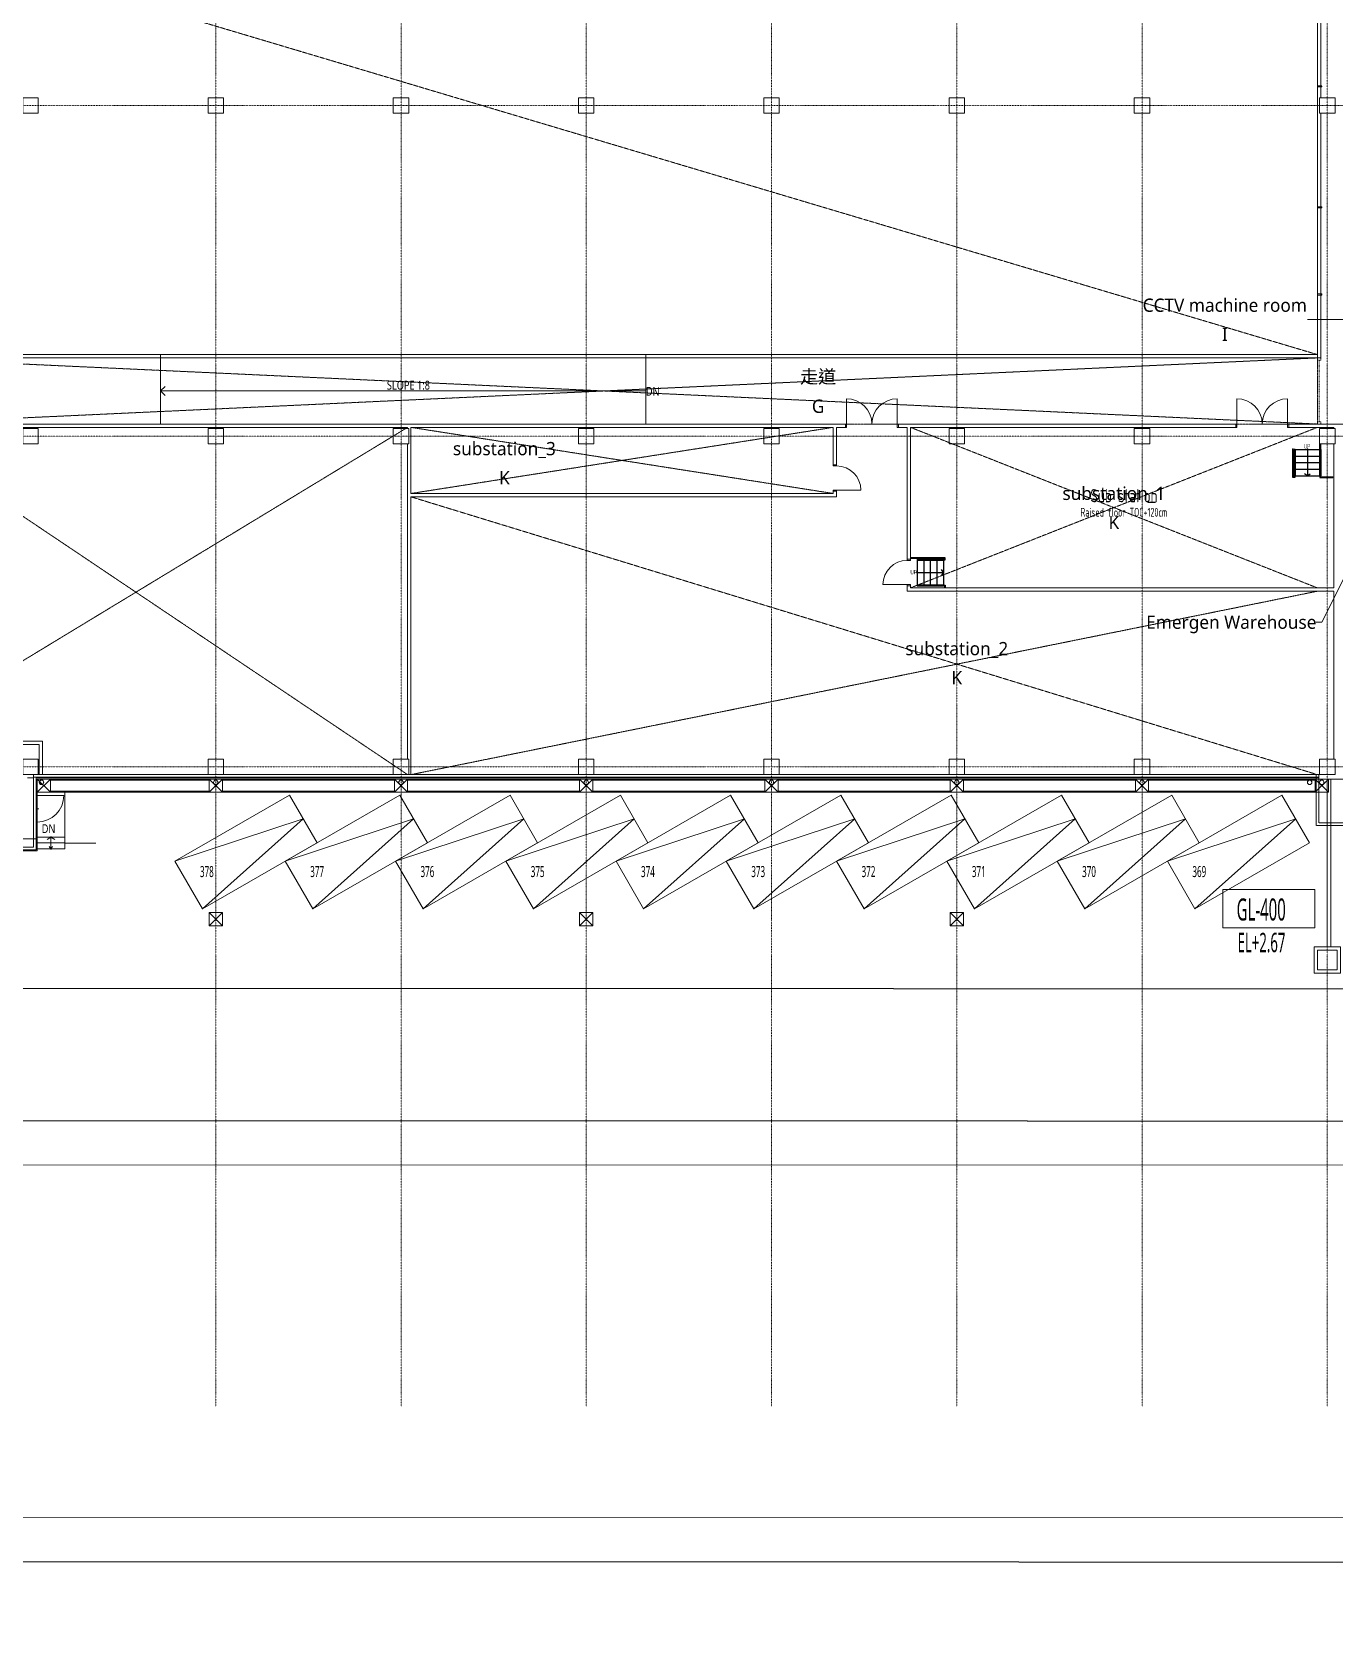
# Model space of a CAD drawing. Extents: x -76427 to 292734, y -42117 to 131250.
# Drawn here: x 184865 to 243907, y -39055 to 33333 of the extents above; entities that cross this region are included whole.
import ezdxf
from ezdxf.enums import TextEntityAlignment as Align
from ezdxf.xclip import XClip

# ---------------------------------------------------------------- set-up
doc = ezdxf.new("R2010")
doc.units = 0
doc.header["$LTSCALE"] = 10
doc.header["$XCLIPFRAME"] = 2
for name, pattern in [('H12PL1$0$CENTERK4', [0.3582, 0.3333, -0.0083, 0.0083, -0.0083]), ('H12PL1$0$DOTK1', [0.01, 0.005, -0.005]), ('H12PL1$0$HIDDEN', [0.4, 0.3, -0.1]), ('H12PL1$0$JJP_三點線', [0.9, 0.3, -0.15, 0, -0.15, 0, -0.15, 0, -0.15]), ('H12PL1$0$JJP_虛線(退縮線、投影線、地下室範圍、非屬本工程、圖面分區)', [0.45, 0.3, -0.15]), ('H12PL1$0$TAI_虛線', [5.644, 2.822, -2.822]), ('TPH12-SEC-@E$0$CENTERK5', [6.916, 6.667, -0.083, 0.083, -0.083])]:
    doc.linetypes.add(name, pattern=pattern)
for name, color, linetype in [('H12PL1$0$A-OBJE-2D', 252, 'Continuous'), ('H12PL1$0$A-OBJE-MEP', 252, 'Continuous'), ('H12PL1$0$A-STRS', 252, 'Continuous'), ('H12PL1$0$A-TEXT', 252, 'Continuous'), ('H12PL1$0$A-WALL-EX', 252, 'Continuous'), ('H12PL1$0$A-WALL-IN', 252, 'Continuous'), ('H12PL1$0$A-WALL-IN.200K', 252, 'Continuous'), ('H12PL1$0$A-ZONE', 252, 'Continuous'), ('H12PL1$0$Door', 252, 'Continuous'), ('H12PL1$0$L10_14_DOURO', 252, 'Continuous'), ('H12PL1$0$L10_14_DRAN', 252, 'Continuous'), ('H12PL1$0$L10_14_KABE1', 252, 'Continuous'), ('H12PL1$0$L10_14_KAIDAN', 252, 'Continuous'), ('H12PL1$0$L10_14_LEVEL', 252, 'Continuous'), ('H12PL1$0$L10_14_PKG', 252, 'Continuous'), ('H12PL1$0$L10_14_PKG-NN', 252, 'Continuous'), ('H12PL1$0$L10_14_SHIKICHI', 252, 'Continuous'), ('H12PL1$0$L10_14_SIAGE1', 252, 'Continuous'), ('H12PL1$0$L10_14_SIKICHI', 252, 'Continuous'), ('H12PL1$0$L10_14_SITE', 252, 'Continuous'), ('H12PL1$0$L10_14_SUGATA3', 252, 'Continuous'), ('H12PL1$0$L10_14_SUGATAD', 252, 'Continuous'), ('H12PL1$0$L10_14_TATEGU1', 252, 'Continuous'), ('H12PL1$0$L10_14_TATEGU3', 252, 'Continuous'), ('H12PL1$0$L10_14_陰井', 252, 'Continuous'), ('H12PL1$0$S-COL', 252, 'Continuous'), ('H12PL1$0$S-GRID', 252, 'Continuous'), ('H12PL1$0$S-SLAB-SHOW', 252, 'Continuous'), ('TPH12-SEC-@E$0$H-SIN', 252, 'TPH12-SEC-@E$0$CENTERK5'), ('XFDP10$0$A-CR-TT2', 1, 'Continuous'), ('XFDP10$0$A-CR-TXT', 2, 'Continuous'), ('XFDP10$0$A-ST-txt (50K)', 1, 'Continuous'), ('XFDP10$0$A-STAIR (50K)', 2, 'Continuous')]:
    doc.layers.add(name, color=color, linetype=linetype)
doc.styles.add('H12PL1$0$Standard', font='', dxfattribs={"width": 0.8})
doc.styles.add('XFDP10$0$AA-TXT', font='isocp.shx', dxfattribs={"width": 0.8, "bigfont": 'china.shx'})
doc.styles.get('H12PL1$0$Standard').set_extended_font_data('Microsoft JhengHei')

# ---------------------------------------------------------------- blocks, each defined once
blk = doc.blocks.new('XFDP10')
at = {"layer": 'XFDP10$0$A-ST-txt (50K)'}
for p, q in [((242700, 14400, 0), (242700, 13200, 0)), ((242700, 13200, 0), (242571, 13297.7, 0)), ((242700, 13200, 0), (242829, 13297.7, 0)), ((225000, 8818.5, 0), (226200, 8818.5, 0)), ((226200, 8818.5, 0), (226102.3, 8947.5, 0)), ((226200, 8818.5, 0), (226102.3, 8689.5, 0))]:
    blk.add_line(p, q, dxfattribs=at)
for centre in [(242700, 14400, 0), (225000, 8818.5, 0)]:
    blk.add_circle(centre, 25, dxfattribs=at)
at = {"layer": 'XFDP10$0$A-STAIR (50K)'}
for p, q in [((243262, 14650), (243262, 13190, 0)), ((243262, 14650), (243300, 14650)), ((243268.5, 13190, 0), (243268.5, 14650)), ((243293.5, 13190, 0), (243293.5, 14650)), ((243300, 13190, 0), (243300, 14650)), ((242035, 13125, 0), (242035, 14423.8)), ((242060, 14423.8), (242035, 14423.8)), ((242060, 13150, 0), (242060, 14423.8)), ((242100, 14400, 0), (243300, 14400, 0)), ((242100, 13190, 0), (242100, 14400, 0)), ((242138, 14400, 0), (242100, 14400, 0)), ((242106.5, 13190, 0), (242106.5, 14400, 0)), ((242131.5, 13190, 0), (242131.5, 14400, 0)), ((242138, 14400, 0), (242138, 13190, 0)), ((242138, 14100, 0), (243262, 14100, 0)), ((242138, 13800, 0), (243262, 13800, 0)), ((243300, 14400, 0), (243300, 13200, 0)), ((242131.5, 13125, 0), (242035, 13125, 0)), ((242131.5, 13150, 0), (242060, 13150, 0)), ((242100, 13200, 0), (243300, 13200, 0)), ((242138, 13190, 0), (242100, 13190, 0)), ((242131.5, 13150, 0), (242131.5, 13125, 0)), ((242138, 13500, 0), (243262, 13500, 0)), ((243262, 13190, 0), (243300, 13190, 0)), ((243268.5, 13150, 0), (243850, 13150, 0)), ((243268.5, 13150, 0), (243268.5, 13125, 0)), ((243268.5, 13125, 0), (243850, 13125, 0)), ((243850, 13125, 0), (243850, 13150, 0)), ((226275, 9483.5, 0), (224711.3, 9483.5, 0)), ((224711.3, 9458.5, 0), (224711.3, 9483.5, 0)), ((226250, 9458.5, 0), (224711.3, 9458.5, 0)), ((226200, 9418.5, 0), (225000, 9418.5, 0)), ((225000, 9418.5, 0), (225000, 8218.5, 0)), ((226210, 9418.5, 0), (225040, 9418.5, 0)), ((225040, 9380.5, 0), (225040, 9418.5, 0)), ((226210, 9412, 0), (225040, 9412, 0)), ((226200, 9418.5, 0), (226200, 8218.5, 0)), ((226210, 9380.5, 0), (226210, 9418.5, 0)), ((226250, 9387, 0), (226250, 9458.5, 0)), ((226275, 9387, 0), (226275, 9483.5, 0)), ((226210, 9387, 0), (225040, 9387, 0)), ((225040, 9380.5, 0), (226210, 9380.5, 0)), ((225300, 9380.5, 0), (225300, 8256.5, 0)), ((225600, 9380.5, 0), (225600, 8256.5, 0)), ((225900, 9380.5, 0), (225900, 8256.5, 0)), ((226250, 9387, 0), (226275, 9387, 0)), ((225000, 8218.5, 0), (226200, 8218.5, 0)), ((225040, 8256.5, 0), (226210, 8256.5, 0)), ((225040, 8256.5, 0), (225040, 8218.5, 0)), ((226210, 8250, 0), (225040, 8250, 0)), ((226210, 8225, 0), (225040, 8225, 0)), ((226210, 8218.5, 0), (225040, 8218.5, 0)), ((226210, 8256.5, 0), (226210, 8218.5, 0)), ((226250, 8250, 0), (226250, 8138.5, 0)), ((226250, 8250, 0), (226275, 8250, 0)), ((226275, 8138.5, 0), (226250, 8138.5)), ((226275, 8250, 0), (226275, 8138.5, 0))]:
    blk.add_line(p, q, dxfattribs=at)
at = {"layer": 'XFDP10$0$A-CR-TT2', "style": 'XFDP10$0$AA-TXT', "width": 0.6}
blk.add_text('Raised floor TOC+120cm', height=400, dxfattribs=at).set_placement((234381.1, 11550.8), align=Align.MIDDLE)
at = {"layer": 'XFDP10$0$A-CR-TXT', "style": 'XFDP10$0$AA-TXT', "width": 0.8}
blk.add_text('Sub station', height=600, dxfattribs=at).set_placement((234381.1, 12300.8), align=Align.MIDDLE)
at = {"layer": 'XFDP10$0$A-ST-txt (50K)', "style": 'XFDP10$0$AA-TXT', "width": 0.8}
for p in [(242683.8, 14543.3, 0), (224844.3, 8834.7, 0)]:
    blk.add_text('UP', height=200, dxfattribs=at).set_placement(p, align=Align.MIDDLE)
blk = doc.blocks.new('H12PL1')
at = {"layer": 'H12PL1$0$A-OBJE-2D', "linetype": 'H12PL1$0$HIDDEN', "lineweight": 0}
for p, q in [((17650, 85950), (243150, 18700)), ((178450, 18550), (243150, 18550)), ((178450, 15550), (243150, 18550)), ((243150, 15550), (178450, 18550)), ((243150, 18550), (243150, 15550)), ((243150, 15550), (178450, 15550)), ((178450, 1170), (201900, 15400)), ((178450, 15400), (201900, -350)), ((202050, 12400), (221200, 15400)), ((221200, 12400), (202050, 15400)), ((224700, 8118.48), (243150, 15400)), ((243150, 8118.48), (224700, 15400)), ((202050, 12250), (243150, -350)), ((202050, -350), (243150, 7968.48))]:
    blk.add_line(p, q, dxfattribs=at)
at = {"layer": 'H12PL1$0$A-OBJE-2D', "lineweight": 0}
for q in [(190900, 17250), (190900, 16850)]:
    blk.add_line((190700, 17050), q, dxfattribs=at)
for points in [[(167600, 15550), (167600, 18700), (243150, 18700)], [(167750, 15550), (167750, 18550), (243150, 18550)], [(190700, 15550), (190700, 18700)], [(212700, 15550), (212700, 18700)]]:
    blk.add_lwpolyline(points, dxfattribs=at)
blk.add_lwpolyline([(212700, 15550), (190700, 15550), (190700, 18550), (212700, 18550)], close=True, dxfattribs=at)
at = {"layer": 'H12PL1$0$A-OBJE-2D', "lineweight": 0, "flags": 128}
blk.add_lwpolyline([(190700, 17050), (212700, 17050)], dxfattribs=at)
at = {"layer": 'H12PL1$0$A-OBJE-MEP', "lineweight": 0, "flags": 128}
for points in [[(185395, -700, 1), (185205, -700, 1)], [(193295, -700, 1), (193105, -700, 1)], [(201695, -700, 1), (201505, -700, 1)], [(210095, -700, 1), (209905, -700, 1)], [(218495, -700, 1), (218305, -700, 1)], [(226895, -700, 1), (226705, -700, 1)], [(235295, -700, 1), (235105, -700, 1)], [(242895, -700, 1), (242705, -700, 1)]]:
    blk.add_lwpolyline(points, format="xyb", close=True, dxfattribs=at)
at = {"layer": 'H12PL1$0$A-OBJE-MEP', "lineweight": 0}
for centre in [(185300, -700), (193200, -700), (201600, -700), (210000, -700), (218400, -700), (226800, -700), (235200, -700), (242800, -700)]:
    blk.add_circle(centre, 100, dxfattribs=at)
at = {"layer": 'H12PL1$0$A-STRS', "lineweight": 0}
for p, q in [((185100, -3190), (185100, -3710)), ((186350, -3190), (185100, -3190)), ((186350, -3190), (185100, -3190)), ((185100, -3190), (185100, -3450)), ((185100, -3450), (186350, -3450)), ((186350, -3450), (185100, -3450)), ((185100, -3450), (185100, -3710)), ((185100, -3450), (186350, -3450)), ((185650, -3610), (185725, -3710)), ((185725, -3450), (185725, -3190)), ((185725, -3710), (185725, -3450)), ((185725, -3710), (185800, -3610)), ((186350, -3710), (186350, -3190)), ((186350, -3450), (186350, -3190)), ((186350, -3710), (186350, -3450)), ((185100, -3710), (186350, -3710)), ((185100, -3710), (186350, -3710))]:
    blk.add_line(p, q, dxfattribs=at)
at = {"layer": 'H12PL1$0$A-STRS', "lineweight": 0, "flags": 128}
blk.add_lwpolyline([(185700, -3190, 1), (185750, -3190, 1)], format="xyb", close=True, dxfattribs=at)
at = {"layer": 'H12PL1$0$A-WALL-EX', "lineweight": 0}
for p, q in [((185050, -350), (184930, -350)), ((184930, -350), (184930, -465)), ((185050, -350), (184930, -350)), ((184930, -465), (185050, -465)), ((184930, -465), (185050, -465)), ((243100, -465), (185050, -465)), ((243100, -500), (243220, -500)), ((243100, -500), (243220, -500)), ((243220, -465), (243128, -465))]:
    blk.add_line(p, q, dxfattribs=at)
at = {"layer": 'H12PL1$0$A-WALL-EX', "linetype": 'H12PL1$0$JJP_虛線(退縮線、投影線、地下室範圍、非屬本工程、圖面分區)', "lineweight": 0}
for p, q in [((243100, -465), (243100, -2530)), ((243220, -500), (243220, -465)), ((243100, -2530), (243100, -2650)), ((243100, -2650), (243220, -2650)), ((243220, -2650), (263780, -2650))]:
    blk.add_line(p, q, dxfattribs=at)
at = {"layer": 'H12PL1$0$A-WALL-EX', "lineweight": 0, "flags": 128}
for points in [[(184930, -350), (184930, -3640)], [(185050, -350), (184930, -350)], [(243100, -350), (185050, -350)], [(185050, -500), (185050, -465)], [(185050, -3640), (185050, -465)], [(185050, -500), (243100, -500)], [(185050, -500), (243100, -500)], [(185050, -500), (243100, -500)], [(185050, -500), (243100, -500)], [(185050, -500), (243100, -500)], [(185050, -500), (243100, -500)], [(185050, -500), (243100, -500)], [(185050, -500), (243100, -500)], [(243250, -350), (243100, -350)], [(243100, -550), (243100, -350)], [(243100, -465), (243100, -350)], [(243100, -550), (247650, -550)], [(243220, -350), (243220, -465)], [(176150, -3760), (185050, -3760)], [(184930, -3640), (176270, -3640)], [(185050, -3760), (185050, -3640)]]:
    blk.add_lwpolyline(points, dxfattribs=at)
at = {"layer": 'H12PL1$0$A-WALL-EX', "linetype": 'H12PL1$0$JJP_虛線(退縮線、投影線、地下室範圍、非屬本工程、圖面分區)', "lineweight": 0, "flags": 128}
for points in [[(243099.97, -465), (243100, -465)], [(243099.97, -465), (243099.97, -2650)], [(243100, -465), (243220, -465)], [(243100, -465), (243220, -465)], [(243100, -500), (243100, -2530)], [(243220, -2530), (243220, -465)], [(243220, -2530), (243220, -465)], [(243099.97, -2650.03), (243099.97, -2650)], [(243099.97, -2650.03), (263900, -2650.03)], [(243100, -2650), (243100, -2530)], [(243100, -2650), (263780, -2650)], [(263780, -2530), (243220, -2530)], [(263780, -2530), (243220, -2530)]]:
    blk.add_lwpolyline(points, dxfattribs=at)
at = {"layer": 'H12PL1$0$A-WALL-IN', "lineweight": 0}
for p, q in [((243300, 30845), (243150, 30845)), ((243300, 25400), (243150, 25400)), ((243300, 21400), (243150, 21400)), ((243150, 18550), (243300, 18550)), ((221750, 15550), (221707, 15550)), ((221750, 15400), (221707, 15400)), ((221750, 15400), (221750, 15550)), ((224150, 15550), (224193, 15550)), ((224150, 15400), (224150, 15550)), ((224150, 15400), (224193, 15400)), ((239450, 15550), (239407, 15550)), ((239450, 15400), (239407, 15400)), ((239450, 15400), (239450, 15550)), ((241850, 15550), (241893, 15550)), ((241850, 15400), (241850, 15550)), ((241850, 15400), (241893, 15400)), ((243150, 15550), (243300, 15550)), ((243150, 15400), (243225, 15400)), ((221350, 13700), (221200, 13700)), ((221350, 12500), (221200, 12500)), ((224550, 9418.48), (224700, 9418.48)), ((224550, 8218.48), (224700, 8218.48))]:
    blk.add_line(p, q, dxfattribs=at)
at = {"layer": 'H12PL1$0$A-WALL-IN', "lineweight": 0, "flags": 128}
for points in [[(243150, 30845), (243150, 25400)], [(243300, 30350), (243300, 30845)], [(243300, 25400), (243300, 29650)], [(243150, 21400), (243150, 18550)], [(243300, 18550), (243300, 21400)], [(201975, 15550), (182750, 15550)], [(182750, 15400), (201900, 15400)], [(201900, 15400), (201900, 15350)], [(221750, 15550), (201975, 15550)], [(202050, 12400), (202050, 15400)], [(202050, 15400), (221200, 15400)], [(221200, 15400), (221200, 13700)], [(221350, 13700), (221350, 15400)], [(221350, 15400), (221750, 15400)], [(239450, 15550), (224150, 15550)], [(224150, 15400), (224550, 15400)], [(224550, 15400), (224550, 9418.48)], [(224700, 9418.48), (224700, 15400)], [(224700, 15400), (239450, 15400)], [(243150, 15550), (241850, 15550)], [(241850, 15400), (243225, 15400)], [(243225, 15400), (243900, 15400)], [(244550, 15550), (243300, 15550)], [(243900, 15400), (243900, 15350)], [(201900, 14650), (201900, 350)], [(243900, 14650), (243900, 8118.48)], [(221200, 12400), (202050, 12400)], [(221200, 12500), (221200, 12400)], [(221350, 12400), (221350, 12500)], [(221350, 12250), (221350, 12400)], [(202050, -350), (202050, 12250)], [(202050, 12250), (221350, 12250)], [(224550, 8218.48), (224550, 8118.48)], [(224550, 7968.48), (224550, 8118.48)], [(224550, 7968.48), (243900, 7968.48)], [(224700, 8118.48), (224700, 8218.48)], [(243900, 8118.48), (224700, 8118.48)], [(243900, 7968.48), (243900, 7175)], [(243900, 7175), (243900, 7025)], [(243900, 7025), (243900, 350)], [(185350, 1170), (178450, 1170)], [(184400, 1020), (185200, 1020)], [(185200, 1020), (185200, -350)], [(185350, 1170), (185350, 1020)], [(185350, -350), (185350, 1020)], [(184662.5, -500), (184930, -500)], [(184930, -500), (184930, -350)], [(185200, -350), (185350, -350)], [(201900, -350), (202050, -350)]]:
    blk.add_lwpolyline(points, dxfattribs=at)
at = {"layer": 'H12PL1$0$A-WALL-IN.200K', "lineweight": 0, "flags": 128}
for points in [[(243150, 18700), (39500, 18700)], [(176575, 18550), (243150, 18550)], [(243150, 18550), (243150, 18700)]]:
    blk.add_lwpolyline(points, dxfattribs=at)
at = {"layer": 'H12PL1$0$A-ZONE', "lineweight": 0}
for p, q in [((242706.16, 20293.19), (248758.89, 20293.19)), ((243352.9, 6565.08), (245105.7, 10057.52)), ((243075.14, 6565.08), (243352.9, 6565.08))]:
    blk.add_line(p, q, dxfattribs=at)
at = {"layer": 'H12PL1$0$Door', "linetype": 'H12PL1$0$JJP_虛線(退縮線、投影線、地下室範圍、非屬本工程、圖面分區)', "lineweight": 0}
for p, q in [((243150, 30845), (243150, 34845)), ((243300, 30845), (243300, 34845)), ((243350, 30895), (243150, 30895)), ((243150, 30895), (243150, 30845)), ((243150, 30845), (243350, 30845)), ((243350, 30845), (243350, 30895)), ((243150, 25350), (243150, 25400)), ((243150, 25400), (243350, 25400)), ((243150, 21400), (243150, 25400)), ((243350, 25350), (243150, 25350)), ((243300, 21400), (243300, 25400)), ((243350, 25400), (243350, 25350)), ((243350, 21450), (243150, 21450)), ((243150, 21450), (243150, 21400)), ((243150, 21400), (243350, 21400)), ((243350, 21400), (243350, 21450))]:
    blk.add_line(p, q, dxfattribs=at)
at = {"layer": 'H12PL1$0$Door', "linetype": 'H12PL1$0$TAI_虛線', "lineweight": 0}
for p, q in [((243150, 18550), (243150, 18450)), ((243300, 18550), (243150, 18550)), ((243150, 18450), (243300, 18450)), ((243225, 18450), (243225, 15650)), ((243300, 18450), (243300, 18550)), ((243150, 15550), (243150, 15650)), ((243150, 15650), (243300, 15650)), ((243300, 15550), (243150, 15550)), ((243300, 15650), (243300, 15550))]:
    blk.add_line(p, q, dxfattribs=at)
at = {"layer": 'H12PL1$0$Door', "lineweight": 0}
for p, q in [((221800, 15550), (221800, 16700)), ((224100, 15550), (224100, 16700)), ((239500, 15550), (239500, 16700)), ((241800, 15550), (241800, 16700)), ((221750, 15550), (221707, 15550)), ((221750, 15550), (221707, 15550)), ((221750, 15400), (221707, 15400)), ((221750, 15400), (221707, 15400)), ((221800, 15550), (221750, 15550)), ((221750, 15550), (221750, 15400)), ((221750, 15400), (221750, 15550)), ((221750, 15400), (221750, 15550)), ((221750, 15400), (221800, 15400)), ((221800, 15400), (221800, 15550)), ((224150, 15550), (224100, 15550)), ((224100, 15550), (224100, 15400)), ((224100, 15400), (224150, 15400)), ((224150, 15400), (224150, 15550)), ((224150, 15400), (224150, 15550)), ((224150, 15400), (224150, 15550)), ((224150, 15550), (224193, 15550)), ((224150, 15550), (224193, 15550)), ((224150, 15400), (224193, 15400)), ((224150, 15400), (224193, 15400)), ((239450, 15550), (239407, 15550)), ((239450, 15550), (239407, 15550)), ((239450, 15400), (239407, 15400)), ((239450, 15400), (239407, 15400)), ((239500, 15550), (239450, 15550)), ((239450, 15550), (239450, 15400)), ((239450, 15400), (239450, 15550)), ((239450, 15400), (239450, 15550)), ((239450, 15400), (239500, 15400)), ((239500, 15400), (239500, 15550)), ((241850, 15550), (241800, 15550)), ((241800, 15550), (241800, 15400)), ((241800, 15400), (241850, 15400)), ((241850, 15400), (241850, 15550)), ((241850, 15400), (241850, 15550)), ((241850, 15400), (241850, 15550)), ((241850, 15550), (241893, 15550)), ((241850, 15550), (241893, 15550)), ((241850, 15400), (241893, 15400)), ((241850, 15400), (241893, 15400)), ((221200, 13700), (221200, 13650)), ((221350, 13700), (221200, 13700)), ((221350, 13700), (221200, 13700)), ((221350, 13700), (221200, 13700)), ((221200, 13650), (221350, 13650)), ((221350, 13650), (221350, 13700)), ((221350, 12550), (221200, 12550)), ((221200, 12550), (221200, 12500)), ((221200, 12500), (221350, 12500)), ((221350, 12500), (221200, 12500)), ((221350, 12500), (221200, 12500)), ((221350, 12500), (221350, 12550)), ((221350, 12550), (222450, 12550)), ((224550, 9368.48), (224550, 9418.48)), ((224550, 9418.48), (224700, 9418.48)), ((224550, 9418.48), (224700, 9418.48)), ((224550, 9418.48), (224700, 9418.48)), ((224700, 9418.48), (224700, 9368.48)), ((224700, 9368.48), (224550, 9368.48)), ((224550, 8268.48), (223450, 8268.48)), ((224550, 8218.48), (224550, 8268.48)), ((224550, 8268.48), (224700, 8268.48)), ((224700, 8218.48), (224550, 8218.48)), ((224550, 8218.48), (224700, 8218.48)), ((224550, 8218.48), (224700, 8218.48)), ((224700, 8268.48), (224700, 8218.48))]:
    blk.add_line(p, q, dxfattribs=at)
for centre, radius, start, end in [((221800, 15550), 1150, 0, 90), ((224100, 15550), 1150, 90, 180), ((239500, 15550), 1150, 0, 90), ((241800, 15550), 1150, 90, 180), ((221350, 12550), 1100, 0, 90), ((224550, 8268.48), 1100, 90, 180)]:
    blk.add_arc(centre, radius, start, end, dxfattribs=at)
at = {"layer": 'H12PL1$0$L10_14_DOURO', "lineweight": 0}
for p, q in [((263350.86, -18066.2), (-720.36, -18001.66)), ((270987.98, -34068.07), (182239.32, -34046.38))]:
    blk.add_line(p, q, dxfattribs=at)
at = {"layer": 'H12PL1$0$L10_14_DRAN', "lineweight": 0}
for centre in [(185300, -700), (193200, -700), (201600, -700), (210000, -700), (218400, -700), (226800, -700), (235200, -700), (243350, -700)]:
    blk.add_circle(centre, 100, dxfattribs=at)
at = {"layer": 'H12PL1$0$L10_14_KABE1', "lineweight": 0}
for p, q in [((185100, -550), (185100, -1245)), ((185100, -550), (244150, -550)), ((185100, -1245), (185050, -1245)), ((185100, -2555), (185050, -2555)), ((185100, -2555), (185100, -3810)), ((185100, -3810), (176100, -3810))]:
    blk.add_line(p, q, dxfattribs=at)
at = {"layer": 'H12PL1$0$L10_14_KAIDAN', "lineweight": 0, "flags": 128}
blk.add_lwpolyline([(185725, -3710), (185725, -3190), (185550, -3290), (185725, -3190), (185900, -3290)], dxfattribs=at)
at = {"layer": 'H12PL1$0$L10_14_KAIDAN', "lineweight": 0}
blk.add_circle((185725, -3710), 25, dxfattribs=at)
at = {"layer": 'H12PL1$0$L10_14_LEVEL', "lineweight": 0, "flags": 128}
blk.add_lwpolyline([(238867.76, -5561.17), (243029.94, -5561.17), (243029.94, -7296.94), (238867.76, -7296.94)], close=True, dxfattribs=at)
at = {"layer": 'H12PL1$0$L10_14_PKG', "lineweight": 0, "flags": 128}
for points in [[(192600, -6441.61), (197796.15, -3441.61), (196546.15, -1276.55), (191350, -4276.55)], [(197600, -6441.61), (202796.15, -3441.61), (201546.15, -1276.55), (196350, -4276.55)], [(202600, -6441.61), (207796.15, -3441.61), (206546.15, -1276.55), (201350, -4276.55)], [(207600, -6441.61), (212796.15, -3441.61), (211546.15, -1276.55), (206350, -4276.55)], [(212600, -6441.61), (217796.15, -3441.61), (216546.15, -1276.55), (211350, -4276.55)], [(217600, -6441.61), (222796.15, -3441.61), (221546.15, -1276.55), (216350, -4276.55)], [(222600, -6441.61), (227796.15, -3441.61), (226546.15, -1276.55), (221350, -4276.55)], [(227600, -6441.61), (232796.15, -3441.61), (231546.15, -1276.55), (226350, -4276.55)], [(232600, -6441.61), (237796.15, -3441.61), (236546.15, -1276.55), (231350, -4276.55)], [(237600, -6441.61), (242796.15, -3441.61), (241546.15, -1276.55), (236350, -4276.55)]]:
    blk.add_lwpolyline(points, close=True, dxfattribs=at)
for points in [[(192600, -6441.61), (197171.15, -2359.08), (191350, -4276.55)], [(197600, -6441.61), (202171.15, -2359.08), (196350, -4276.55)], [(202600, -6441.61), (207171.15, -2359.08), (201350, -4276.55)], [(207600, -6441.61), (212171.15, -2359.08), (206350, -4276.55)], [(212600, -6441.61), (217171.15, -2359.08), (211350, -4276.55)], [(217600, -6441.61), (222171.15, -2359.08), (216350, -4276.55)], [(222600, -6441.61), (227171.15, -2359.08), (221350, -4276.55)], [(227600, -6441.61), (232171.15, -2359.08), (226350, -4276.55)], [(232600, -6441.61), (237171.15, -2359.08), (231350, -4276.55)], [(237600, -6441.61), (242171.15, -2359.08), (236350, -4276.55)]]:
    blk.add_lwpolyline(points, dxfattribs=at)
at = {"layer": 'H12PL1$0$L10_14_SIAGE1', "lineweight": 0}
for p, q in [((185100, -1245), (185100, -1260)), ((185100, -2555), (185100, -2540))]:
    blk.add_line(p, q, dxfattribs=at)
at = {"layer": 'H12PL1$0$L10_14_SIKICHI', "linetype": 'H12PL1$0$CENTERK4', "lineweight": 0}
for p, q in [((263352.82, -10066.2), (-23200, -9996.16)), ((263351.35, -16066.2), (-23200, -15996.16)), ((263351.35, -16066.2), (-14000, -15998.41)), ((270987.49, -36068.07), (182238.83, -36046.38))]:
    blk.add_line(p, q, dxfattribs=at)
at = {"layer": 'H12PL1$0$L10_14_SITE', "lineweight": 0}
blk.add_line((186350, -3460), (187764.31, -3460), dxfattribs=at)
at = {"layer": 'H12PL1$0$L10_14_SUGATA3', "lineweight": 0}
for p, q in [((185100, -550), (185700, -1150)), ((185100, -1150), (185700, -550)), ((185700, -600), (185700, -1100)), ((192900, -600), (185700, -600)), ((192900, -1150), (193500, -550)), ((192900, -550), (193500, -1150)), ((201300, -600), (193500, -600)), ((193500, -600), (193500, -1100)), ((201300, -550), (201900, -1150)), ((201300, -1150), (201900, -550)), ((201900, -600), (201900, -1100)), ((209700, -600), (201900, -600)), ((209700, -550), (210300, -1150)), ((209700, -1150), (210300, -550)), ((210300, -600), (210300, -1100)), ((218100, -600), (210300, -600)), ((218100, -550), (218700, -1150)), ((218100, -1150), (218700, -550)), ((218700, -600), (218700, -1100)), ((226500, -600), (218700, -600)), ((226500, -550), (227100, -1150)), ((226500, -1150), (227100, -550)), ((227100, -600), (227100, -1100)), ((234900, -600), (227100, -600)), ((234900, -550), (235500, -1150)), ((234900, -1150), (235500, -550)), ((235500, -600), (235500, -1100)), ((243050, -600), (235500, -600)), ((243050, -1150), (243650, -550)), ((243050, -550), (243650, -1150)), ((243650, -600), (243650, -1100)), ((185100, -1150), (194750, -1150)), ((192900, -1100), (185700, -1100)), ((243050, -1150), (185700, -1150)), ((186350, -1150), (186350, -3710)), ((201300, -1100), (193500, -1100)), ((209700, -1100), (201900, -1100)), ((218100, -1100), (210300, -1100)), ((226500, -1100), (218700, -1100)), ((234900, -1100), (227100, -1100)), ((243050, -1100), (235500, -1100)), ((185100, -3190), (186350, -3190)), ((185100, -3450), (186350, -3450)), ((185100, -3710), (186350, -3710)), ((192900, -6600), (193500, -7200)), ((192900, -7200), (193500, -6600)), ((209700, -6600), (210300, -7200)), ((209700, -7200), (210300, -6600)), ((226500, -7200), (227100, -6600)), ((226500, -6600), (227100, -7200))]:
    blk.add_line(p, q, dxfattribs=at)
at = {"layer": 'H12PL1$0$L10_14_SUGATA3', "lineweight": 0, "flags": 128}
for points in [[(185700, -550), (185100, -550)], [(185100, -550), (185100, -1150), (185700, -1150), (185700, -550)], [(193500, -550), (192900, -550)], [(192900, -550), (192900, -1150), (193500, -1150), (193500, -550)], [(201900, -550), (201300, -550)], [(201300, -550), (201300, -1150), (201900, -1150), (201900, -550)], [(210300, -550), (209700, -550)], [(209700, -550), (209700, -1150), (210300, -1150), (210300, -550)], [(218700, -550), (218100, -550)], [(218100, -550), (218100, -1150), (218700, -1150), (218700, -550)], [(227100, -550), (226500, -550)], [(226500, -550), (226500, -1150), (227100, -1150), (227100, -550)], [(235500, -550), (234900, -550)], [(234900, -550), (234900, -1150), (235500, -1150), (235500, -550)], [(243650, -550), (243050, -550)], [(243050, -550), (243050, -1150), (243650, -1150), (243650, -550)]]:
    blk.add_lwpolyline(points, dxfattribs=at)
for points in [[(192900, -7200), (193500, -7200), (193500, -6600), (192900, -6600)], [(209700, -7200), (210300, -7200), (210300, -6600), (209700, -6600)], [(226500, -7200), (227100, -7200), (227100, -6600), (226500, -6600)]]:
    blk.add_lwpolyline(points, close=True, dxfattribs=at)
at = {"layer": 'H12PL1$0$L10_14_SUGATAD', "linetype": 'H12PL1$0$DOTK1', "lineweight": 0}
for q in [(243100, -550), (257325, -2650)]:
    blk.add_line((243100, -2650), q, dxfattribs=at)
at = {"layer": 'H12PL1$0$L10_14_TATEGU1', "lineweight": 0, "flags": 128}
for points in [[(185090, -1260), (185110, -1260), (185110, -1285), (185065, -1285), (185065, -1300), (185050, -1300)], [(185090, -2540), (185110, -2540), (185110, -2515), (185065, -2515), (185065, -2500), (185050, -2500)]]:
    blk.add_lwpolyline(points, dxfattribs=at)
at = {"layer": 'H12PL1$0$L10_14_TATEGU3', "lineweight": 0}
for p, q in [((185110, -1300), (186310, -1300)), ((185050, -1900), (185175, -1900))]:
    blk.add_line(p, q, dxfattribs=at)
at = {"layer": 'H12PL1$0$L10_14_TATEGU3', "lineweight": 0, "flags": 128}
blk.add_lwpolyline([(185110, -2510), (185110, -1290), (185070, -1290), (185070, -2510)], close=True, dxfattribs=at)
at = {"layer": 'H12PL1$0$L10_14_TATEGU3', "lineweight": 0}
blk.add_arc((185110, -1300), 1200, 270, 0, dxfattribs=at)
at = {"layer": 'H12PL1$0$L10_14_陰井', "lineweight": 0}
for p, q in [((243600.01, -550), (243600, -8155.89)), ((243763.8, -550), (243763.8, -8155.89))]:
    blk.add_line(p, q, dxfattribs=at)
at = {"layer": 'H12PL1$0$L10_14_陰井', "lineweight": 0, "flags": 128}
for points in [[(243000.01, -9355.89), (244200.01, -9355.89), (244200.01, -8155.89), (243000.01, -8155.89)], [(243150.01, -9205.89), (244050.01, -9205.89), (244050.01, -8305.89), (243150.01, -8305.89)]]:
    blk.add_lwpolyline(points, close=True, dxfattribs=at)
at = {"layer": 'H12PL1$0$S-COL', "lineweight": 0, "flags": 128}
for points in [[(184450, 29650), (185150, 29650), (185150, 30350), (184450, 30350)], [(192850, 29650), (193550, 29650), (193550, 30350), (192850, 30350)], [(201250, 29650), (201950, 29650), (201950, 30350), (201250, 30350)], [(209650, 29650), (210350, 29650), (210350, 30350), (209650, 30350)], [(218050, 29650), (218750, 29650), (218750, 30350), (218050, 30350)], [(226450, 29650), (227150, 29650), (227150, 30350), (226450, 30350)], [(234850, 29650), (235550, 29650), (235550, 30350), (234850, 30350)], [(243250, 29650), (243950, 29650), (243950, 30350), (243250, 30350)], [(184450, 14650), (185150, 14650), (185150, 15350), (184450, 15350)], [(192850, 14650), (193550, 14650), (193550, 15350), (192850, 15350)], [(201250, 14650), (201950, 14650), (201950, 15350), (201250, 15350)], [(209650, 14650), (210350, 14650), (210350, 15350), (209650, 15350)], [(218050, 14650), (218750, 14650), (218750, 15350), (218050, 15350)], [(226450, 14650), (227150, 14650), (227150, 15350), (226450, 15350)], [(234850, 14650), (235550, 14650), (235550, 15350), (234850, 15350)], [(243250, 14650), (243950, 14650), (243950, 15350), (243250, 15350)], [(243250, -350), (243950, -350), (243950, 350), (243250, 350)]]:
    blk.add_lwpolyline(points, close=True, dxfattribs=at)
for points in [[(185150, -350), (185150, 350), (184450, 350), (184450, -350), (184930, -350)], [(193550, -350), (193550, 350), (192850, 350), (192850, -350)], [(201950, -350), (201950, 350), (201250, 350), (201250, -350)], [(210350, -350), (210350, 350), (209650, 350), (209650, -350)], [(218750, -350), (218750, 350), (218050, 350), (218050, -350)], [(227150, -350), (227150, 350), (226450, 350), (226450, -350)], [(235550, -350), (235550, 350), (234850, 350), (234850, -350)]]:
    blk.add_lwpolyline(points, dxfattribs=at)
at = {"layer": 'H12PL1$0$S-GRID', "linetype": 'H12PL1$0$JJP_三點線', "lineweight": 0}
for p, q in [((193200, 128250), (193200, -28000)), ((201600, 128250), (201600, -28000)), ((210000, 128250), (210000, -28000)), ((218400, 128250), (218400, -28000)), ((226800, 128250), (226800, -28000)), ((235200, 128250), (235200, -28000)), ((243600, 128250), (243600, -28000)), ((-29000, 30000), (289600, 30000)), ((-29000, 15000), (289600, 15000)), ((-29000, 0), (289600, 0)), ((193200, -28000), (193200, -29000)), ((201600, -28000), (201600, -29000)), ((210000, -28000), (210000, -29000)), ((218400, -28000), (218400, -29000)), ((226800, -28000), (226800, -29000)), ((235200, -28000), (235200, -29000)), ((243600, -28000), (243600, -29000))]:
    blk.add_line(p, q, dxfattribs=at)
at = {"layer": 'H12PL1$0$S-SLAB-SHOW', "lineweight": 0, "flags": 128}
for points in [[(176150, -3760), (185050, -3760), (185050, -3260), (179140, -3260), (179140, -1980), (179040, -1980), (179040, -1780), (179400, -1780), (179400, -500), (176150, -500)], [(185100, -3190), (186350, -3190), (186350, -1150), (185100, -1150)]]:
    blk.add_lwpolyline(points, close=True, dxfattribs=at)
blk.add_blockref('XFDP10', (0, 0))
at = {"layer": 'H12PL1$0$A-TEXT', "linetype": 'Continuous', "lineweight": 0, "char_height": 400, "style": 'H12PL1$0$Standard'}
for s, insert, attachment_point in [('\\A1;SLOPE 1:8 ', (200959.14, 17511.89), 1), ('\\A1;DN', (212700, 17033.78), 4), ('\\A1;DN', (185309.04, -2799.77), 4)]:
    blk.add_mtext(s, dxfattribs=dict(at, insert=insert, attachment_point=attachment_point))
at = {"layer": 'H12PL1$0$A-ZONE', "style": 'H12PL1$0$Standard'}
for s, p in [('CCTV machine room', (238951.78, 21239.69)), ('I', (238951.78, 19920.22)), ('走道', (220512.5, 17999.14)), ('G', (220512.5, 16657.24)), ('substation_3', (206287.54, 14736.23)), ('K', (206287.54, 13416.76)), ('substation_1', (233925, 12705.74)), ('K', (233925, 11386.27)), ('Emergen Warehouse', (239248.11, 6862.93)), ('substation_2', (226800, 5665.77)), ('K', (226800, 4346.3))]:
    blk.add_text(s, height=600, dxfattribs=at).set_placement(p, align=Align.TOP_CENTER)
at = {"layer": 'H12PL1$0$L10_14_LEVEL', "linetype": 'Continuous', "lineweight": 0, "insert": (239489.15, -6472.79), "char_height": 1000, "attachment_point": 4, "style": 'H12PL1$0$Standard'}
blk.add_mtext('\\A1;{\\W0.52;GL-400}', dxfattribs=at)
at = {"layer": 'H12PL1$0$L10_14_PKG-NN', "linetype": 'Continuous', "lineweight": 0, "char_height": 500, "attachment_point": 4, "style": 'H12PL1$0$Standard'}
for s, insert in [('\\A1;{\\W0.56;378}', (192483.82, -4748.56)), ('\\A1;{\\W0.56;377}', (197483.82, -4748.56)), ('\\A1;{\\W0.56;376}', (202483.82, -4748.56)), ('\\A1;{\\W0.56;375}', (207483.82, -4748.56)), ('\\A1;{\\W0.56;374}', (212483.82, -4748.56)), ('\\A1;{\\W0.56;373}', (217483.82, -4748.56)), ('\\A1;{\\W0.56;372}', (222483.82, -4748.56)), ('\\A1;{\\W0.56;371}', (227483.82, -4747.71)), ('\\A1;{\\W0.56;370}', (232483.82, -4748.56)), ('\\A1;{\\W0.56;369}', (237483.82, -4748.56))]:
    blk.add_mtext(s, dxfattribs=dict(at, insert=insert))
at = {"layer": 'H12PL1$0$L10_14_SHIKICHI', "linetype": 'Continuous', "lineweight": 0, "insert": (239533.56, -7971.8), "char_height": 880, "attachment_point": 4, "style": 'H12PL1$0$Standard'}
blk.add_mtext('\\A1;{\\W0.52;EL+2.67}', dxfattribs=at)
blk = doc.blocks.new('TPH12-SEC-@E')
at = {"layer": 'TPH12-SEC-@E$0$H-SIN'}
for p, q in [((274800, 385950), (45200, 385950)), ((298929.6, 383500), (18729.6, 383500))]:
    blk.add_line(p, q, dxfattribs=at)

msp = doc.modelspace()

# ---------------------------------------------------------------- block references
msp.add_blockref('H12PL1', (0, 0))

# ---------------------------------------------------------------- next in the draw order: block references
ref = msp.add_blockref('TPH12-SEC-@E', (-29200, -422555))
XClip(ref).set_block_clipping_path([(33964.7926547826, 380750.0000000001), (50300, 392150)])

doc.saveas('drawing.dxf')
